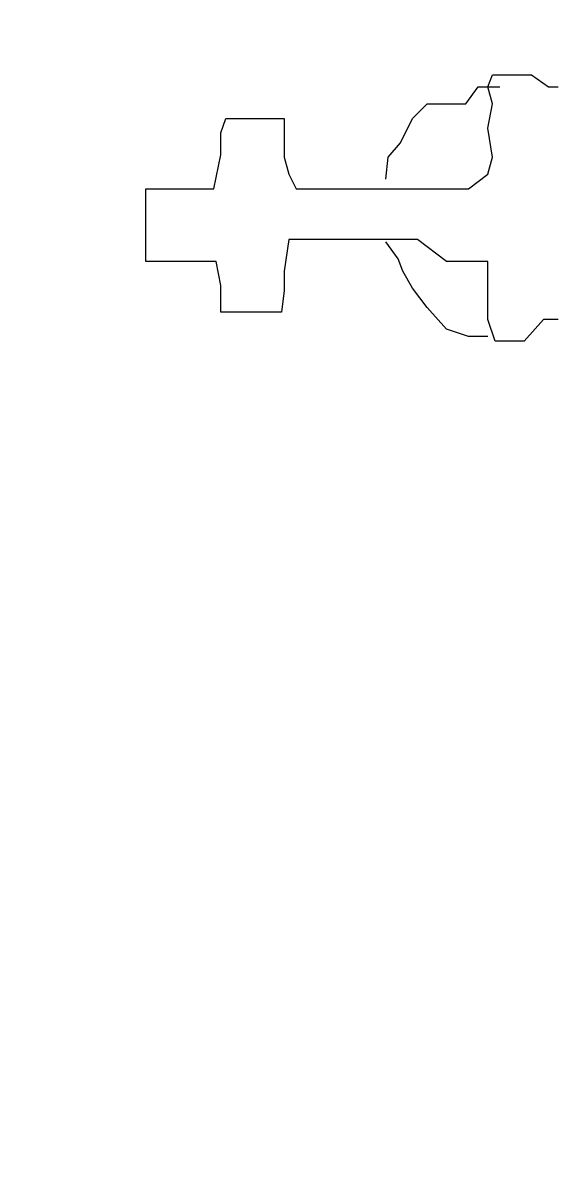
# Model space of a CAD drawing. Extents: x 731654 to 732244, y 4380181 to 4381208.
# Drawn here: x 731675.593 to 731677.78, y 4381038.285 to 4381042.985 of the extents above; entities that cross this region are included whole.
import ezdxf

# ---------------------------------------------------------------- set-up
doc = ezdxf.new("R2010")
doc.units = 0
doc.layers.get('0').update_dxf_attribs({"linetype": 'CONTINUOUS'})

msp = doc.modelspace()

# ---------------------------------------------------------------- linework, layer by layer
at = {"color": 0, "linetype": 'CONTINUOUS'}
for p, q in [((731677.51, 4381042.72), (731677.53, 4381042.77)), ((731677.51, 4381042.72), (731677.53, 4381042.77)), ((731677.53, 4381042.77), (731677.6, 4381042.77)), ((731677.53, 4381042.77), (731677.6, 4381042.77)), ((731677.6, 4381042.77), (731677.69, 4381042.77)), ((731677.6, 4381042.77), (731677.69, 4381042.77)), ((731677.69, 4381042.77), (731677.76, 4381042.72)), ((731677.69, 4381042.77), (731677.76, 4381042.72)), ((731677.42, 4381042.65), (731677.47, 4381042.72)), ((731677.42, 4381042.65), (731677.47, 4381042.72)), ((731677.47, 4381042.72), (731677.51, 4381042.72)), ((731677.47, 4381042.72), (731677.51, 4381042.72)), ((731677.51, 4381042.72), (731677.56, 4381042.72)), ((731677.53, 4381042.65), (731677.51, 4381042.72)), ((731677.51, 4381042.72), (731677.56, 4381042.72)), ((731677.53, 4381042.65), (731677.51, 4381042.72)), ((731677.76, 4381042.72), (731677.8, 4381042.72)), ((731677.76, 4381042.72), (731677.8, 4381042.72)), ((731677.2, 4381042.59), (731677.26, 4381042.65)), ((731677.2, 4381042.59), (731677.26, 4381042.65)), ((731677.26, 4381042.65), (731677.34, 4381042.65)), ((731677.26, 4381042.65), (731677.34, 4381042.65)), ((731677.34, 4381042.65), (731677.42, 4381042.65)), ((731677.34, 4381042.65), (731677.42, 4381042.65)), ((731677.51, 4381042.55), (731677.53, 4381042.65)), ((731677.51, 4381042.55), (731677.53, 4381042.65)), ((731676.41, 4381042.53), (731676.43, 4381042.59)), ((731676.41, 4381042.53), (731676.43, 4381042.59)), ((731676.43, 4381042.59), (731676.46, 4381042.59)), ((731676.43, 4381042.59), (731676.46, 4381042.59)), ((731676.46, 4381042.59), (731676.58, 4381042.59)), ((731676.46, 4381042.59), (731676.58, 4381042.59)), ((731676.58, 4381042.59), (731676.63, 4381042.59)), ((731676.58, 4381042.59), (731676.63, 4381042.59)), ((731676.63, 4381042.59), (731676.67, 4381042.59)), ((731676.63, 4381042.59), (731676.67, 4381042.59)), ((731676.67, 4381042.59), (731676.67, 4381042.49)), ((731676.67, 4381042.59), (731676.67, 4381042.49)), ((731677.15, 4381042.49), (731677.2, 4381042.59)), ((731677.15, 4381042.49), (731677.2, 4381042.59)), ((731677.53, 4381042.43), (731677.51, 4381042.55)), ((731677.53, 4381042.43), (731677.51, 4381042.55)), ((731676.41, 4381042.44), (731676.41, 4381042.53)), ((731676.41, 4381042.44), (731676.41, 4381042.53)), ((731676.67, 4381042.49), (731676.67, 4381042.43)), ((731676.67, 4381042.49), (731676.67, 4381042.43)), ((731677.1, 4381042.43), (731677.15, 4381042.49)), ((731677.1, 4381042.43), (731677.15, 4381042.49)), ((731676.38, 4381042.3), (731676.41, 4381042.44)), ((731676.38, 4381042.3), (731676.41, 4381042.44)), ((731676.67, 4381042.43), (731676.69, 4381042.36)), ((731676.67, 4381042.43), (731676.69, 4381042.36)), ((731677.09, 4381042.34), (731677.1, 4381042.43)), ((731677.09, 4381042.34), (731677.1, 4381042.43)), ((731677.51, 4381042.36), (731677.53, 4381042.43)), ((731677.51, 4381042.36), (731677.53, 4381042.43)), ((731676.69, 4381042.36), (731676.72, 4381042.3)), ((731676.69, 4381042.36), (731676.72, 4381042.3)), ((731677.43, 4381042.3), (731677.51, 4381042.36)), ((731677.43, 4381042.3), (731677.51, 4381042.36)), ((731676.1, 4381042.24), (731676.1, 4381042.3)), ((731676.1, 4381042.3), (731676.16, 4381042.3)), ((731676.1, 4381042.24), (731676.1, 4381042.3)), ((731676.1, 4381042.3), (731676.16, 4381042.3)), ((731676.16, 4381042.3), (731676.26, 4381042.3)), ((731676.16, 4381042.3), (731676.26, 4381042.3)), ((731676.26, 4381042.3), (731676.36, 4381042.3)), ((731676.26, 4381042.3), (731676.36, 4381042.3)), ((731676.36, 4381042.3), (731676.38, 4381042.3)), ((731676.36, 4381042.3), (731676.38, 4381042.3)), ((731676.72, 4381042.3), (731676.87, 4381042.3)), ((731676.72, 4381042.3), (731676.87, 4381042.3)), ((731676.87, 4381042.3), (731676.99, 4381042.3)), ((731676.87, 4381042.3), (731676.99, 4381042.3)), ((731676.99, 4381042.3), (731677.16, 4381042.3)), ((731676.99, 4381042.3), (731677.16, 4381042.3)), ((731677.16, 4381042.3), (731677.26, 4381042.3)), ((731677.16, 4381042.3), (731677.26, 4381042.3)), ((731677.26, 4381042.3), (731677.35, 4381042.3)), ((731677.26, 4381042.3), (731677.35, 4381042.3)), ((731677.35, 4381042.3), (731677.43, 4381042.3)), ((731677.35, 4381042.3), (731677.43, 4381042.3)), ((731676.1, 4381042), (731676.1, 4381042.24)), ((731676.1, 4381042), (731676.1, 4381042.24)), ((731676.69, 4381042.09), (731676.67, 4381041.96)), ((731676.69, 4381042.09), (731676.67, 4381041.96)), ((731676.79, 4381042.09), (731676.69, 4381042.09)), ((731676.79, 4381042.09), (731676.69, 4381042.09)), ((731676.87, 4381042.09), (731676.79, 4381042.09)), ((731676.87, 4381042.09), (731676.79, 4381042.09)), ((731677.06, 4381042.09), (731676.87, 4381042.09)), ((731677.06, 4381042.09), (731676.87, 4381042.09)), ((731677.22, 4381042.09), (731677.06, 4381042.09)), ((731677.22, 4381042.09), (731677.06, 4381042.09)), ((731677.14, 4381042.01), (731677.09, 4381042.08)), ((731677.14, 4381042.01), (731677.09, 4381042.08)), ((731677.34, 4381042), (731677.22, 4381042.09)), ((731677.34, 4381042), (731677.22, 4381042.09)), ((731676.17, 4381042), (731676.1, 4381042)), ((731676.17, 4381042), (731676.1, 4381042)), ((731676.24, 4381042), (731676.17, 4381042)), ((731676.24, 4381042), (731676.17, 4381042)), ((731676.38, 4381042), (731676.24, 4381042)), ((731676.38, 4381042), (731676.24, 4381042)), ((731676.39, 4381042), (731676.38, 4381042)), ((731676.39, 4381042), (731676.38, 4381042)), ((731676.41, 4381041.9), (731676.39, 4381042)), ((731676.41, 4381041.9), (731676.39, 4381042)), ((731677.16, 4381041.96), (731677.14, 4381042.01)), ((731677.16, 4381041.96), (731677.14, 4381042.01)), ((731677.48, 4381042), (731677.34, 4381042)), ((731677.48, 4381042), (731677.34, 4381042)), ((731677.51, 4381042), (731677.48, 4381042)), ((731677.51, 4381042), (731677.48, 4381042)), ((731677.51, 4381041.93), (731677.51, 4381042)), ((731677.51, 4381041.93), (731677.51, 4381042)), ((731676.67, 4381041.96), (731676.67, 4381041.88)), ((731676.67, 4381041.96), (731676.67, 4381041.88)), ((731677.2, 4381041.89), (731677.16, 4381041.96)), ((731677.2, 4381041.89), (731677.16, 4381041.96)), ((731677.51, 4381041.86), (731677.51, 4381041.93)), ((731677.51, 4381041.86), (731677.51, 4381041.93)), ((731676.41, 4381041.79), (731676.41, 4381041.9)), ((731676.41, 4381041.79), (731676.41, 4381041.9)), ((731676.67, 4381041.88), (731676.66, 4381041.79)), ((731676.67, 4381041.88), (731676.66, 4381041.79)), ((731677.26, 4381041.81), (731677.2, 4381041.89)), ((731677.26, 4381041.81), (731677.2, 4381041.89)), ((731677.51, 4381041.76), (731677.51, 4381041.86)), ((731677.51, 4381041.76), (731677.51, 4381041.86)), ((731676.46, 4381041.79), (731676.41, 4381041.79)), ((731676.46, 4381041.79), (731676.41, 4381041.79)), ((731676.56, 4381041.79), (731676.46, 4381041.79)), ((731676.56, 4381041.79), (731676.46, 4381041.79)), ((731676.66, 4381041.79), (731676.56, 4381041.79)), ((731676.66, 4381041.79), (731676.56, 4381041.79)), ((731677.34, 4381041.72), (731677.26, 4381041.81)), ((731677.34, 4381041.72), (731677.26, 4381041.81)), ((731677.54, 4381041.67), (731677.51, 4381041.76)), ((731677.54, 4381041.67), (731677.51, 4381041.76)), ((731677.74, 4381041.76), (731677.66, 4381041.67)), ((731677.74, 4381041.76), (731677.66, 4381041.67)), ((731677.8, 4381041.76), (731677.74, 4381041.76)), ((731677.8, 4381041.76), (731677.74, 4381041.76)), ((731677.43, 4381041.69), (731677.34, 4381041.72)), ((731677.43, 4381041.69), (731677.34, 4381041.72)), ((731677.51, 4381041.69), (731677.43, 4381041.69)), ((731677.51, 4381041.69), (731677.43, 4381041.69)), ((731677.59, 4381041.67), (731677.54, 4381041.67)), ((731677.59, 4381041.67), (731677.54, 4381041.67)), ((731677.66, 4381041.67), (731677.59, 4381041.67)), ((731677.66, 4381041.67), (731677.59, 4381041.67))]:
    msp.add_line(p, q, dxfattribs=at)

# ---------------------------------------------------------------- meshes
mesh = msp.add_polyface(dxfattribs=at)
corners = [(731962.5, 4380181), (731654.5, 4381207.5), (732244, 4380181), (732244, 4381207.5), (731654.5, 4380181)]
mesh.append_faces([[corners[k] for k in face] for face in [(0, 1, 4), (1, 0, 2, 3)]], dxfattribs={"vtx0": -1, "color": 0})
mesh = msp.add_polyface(dxfattribs=at)
corners = [(731945.58, 4381021), (731945.58, 4381201.5), (731664.5, 4381201.5), (731664.5, 4381021)]
mesh.append_faces([[corners[k] for k in face] for face in [(0, 1, 2, 3)]], dxfattribs={"color": 0})

doc.saveas('drawing.dxf')
